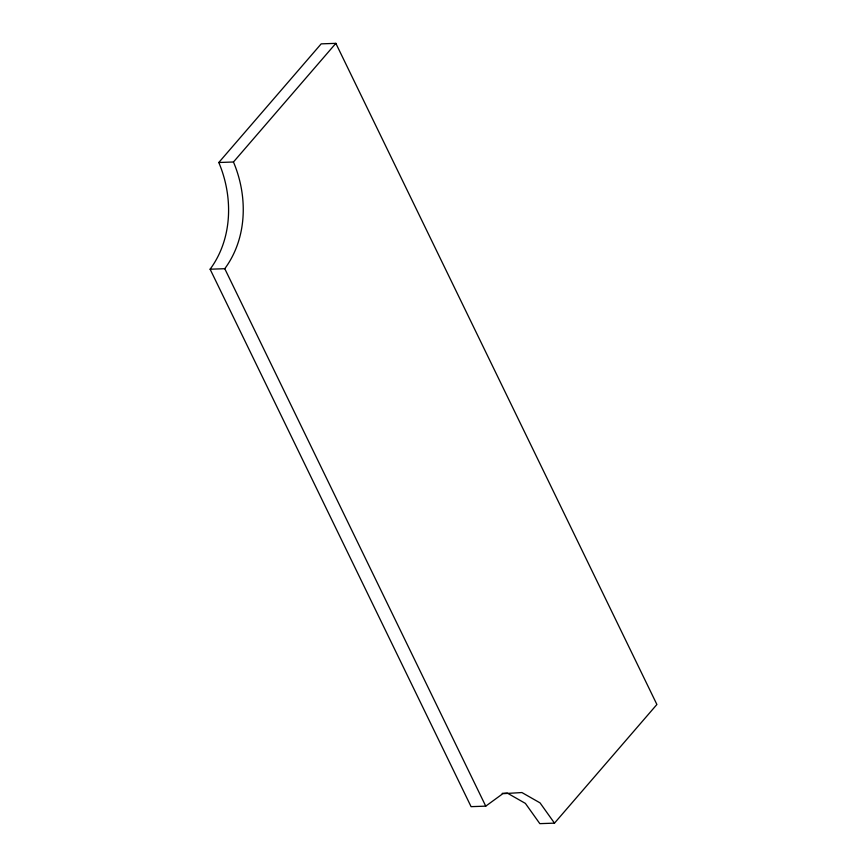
<?xml version="1.0" encoding="UTF-8"?>
<svg xmlns="http://www.w3.org/2000/svg" width="867" height="867" viewBox="0 0 867 867"><rect width="100%" height="100%" fill="white"/><g stroke="black" fill="none" stroke-linecap="round" stroke-linejoin="round"><path stroke-width="1.3" d="M554.49 823.141L540.054 802.885L521.912 792.546L502.849 793.684L485.748 806.147L471.084 806.657L210.107 269.214C232.703 238.598 233.31 196.711 218.798 162.508L321.191 43.859L335.854 43.35L656.893 704.492L554.49 823.141L539.827 823.65L525.391 803.395L507.249 793.056L502.166 793.359M485.748 806.147L224.77 268.705C247.366 238.089 247.973 196.202 233.461 161.999L335.854 43.35M218.798 162.508L233.461 161.999M210.107 269.214L224.77 268.705"/></g></svg>
